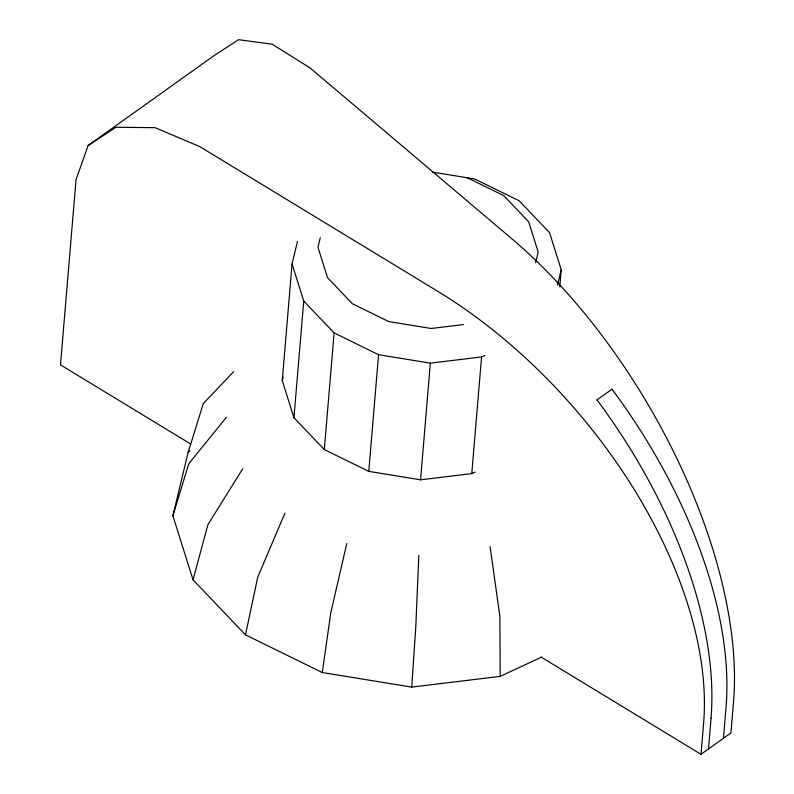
<?xml version="1.0" encoding="UTF-8"?>
<svg xmlns="http://www.w3.org/2000/svg" width="794" height="794" viewBox="0 0 794 794"><rect width="100%" height="100%" fill="white"/><g stroke="black" fill="none" stroke-linecap="round" stroke-linejoin="round"><path stroke-width="1.19" d="M418.835 555.294L415.798 626.664L411.729 687.108L322.285 672.528L245.485 634.843L193.021 579.789L172.874 515.753L188.118 452.471L203.254 403.64L233.644 371.622M475.07 472.063L471.775 473.601L420.552 479.814L368.773 471.378L324.309 449.563L293.939 417.684L282.267 380.614L292.063 263.945L297.472 241.495M293.939 417.684L303.735 301.025L292.063 263.945M324.309 449.563L334.105 332.894L303.735 301.025M368.773 471.378L378.569 354.719L334.105 332.894M420.552 479.814L430.348 363.156L481.571 356.933L484.866 355.404M471.775 473.601L481.571 356.933M559.77 286.942L561.219 269.752L549.557 232.672L519.177 200.803L474.713 178.987L432.313 172.08M541.141 657.104L701.003 754.3L703.593 723.423A367.801 211.541 49.3 0 0 437.554 291.18L199.751 146.602L155.068 127.665L115.864 127.288L88.114 145.52L76.045 179.583L60.493 364.873L190.709 444.044M708.486 748.96L711.077 718.084M723.443 738.291L726.034 707.404A368.039 197.964 54.5 0 0 611.956 389.209M322.285 672.528L330.78 612.799L346.789 543.543M245.485 634.843L257.782 576.98L284.927 513.192M282.267 380.614L283.121 377.071M320.29 237.724L317.977 247.321L327.515 277.652L352.367 303.735L388.752 321.58L431.122 328.488L463.448 324.567M535.593 262.854L538.193 252.065L528.645 221.734L503.793 195.652L467.418 177.806M557.517 285.115L561.219 269.752M193.021 579.789L207.919 524.655L242.656 468.847M172.874 515.753L188.764 463.785L226.429 417.257M188.118 452.471L189.786 450.655M88.114 145.52L214.648 55.213L238.577 39.7L272.074 44.156L310.027 67.897L511.455 238.428A367.801 182.61 59.3 0 1 733.507 702.065L730.917 732.951L701.003 754.3M596.959 399.918L611.916 389.239M411.729 687.108L500.19 676.369L541.687 657.065M378.569 354.719L430.348 363.156M490.097 546.639L499.883 616.452L500.19 676.369M596.999 399.888A368.039 197.964 54.5 0 1 710.997 718.024"/></g></svg>
